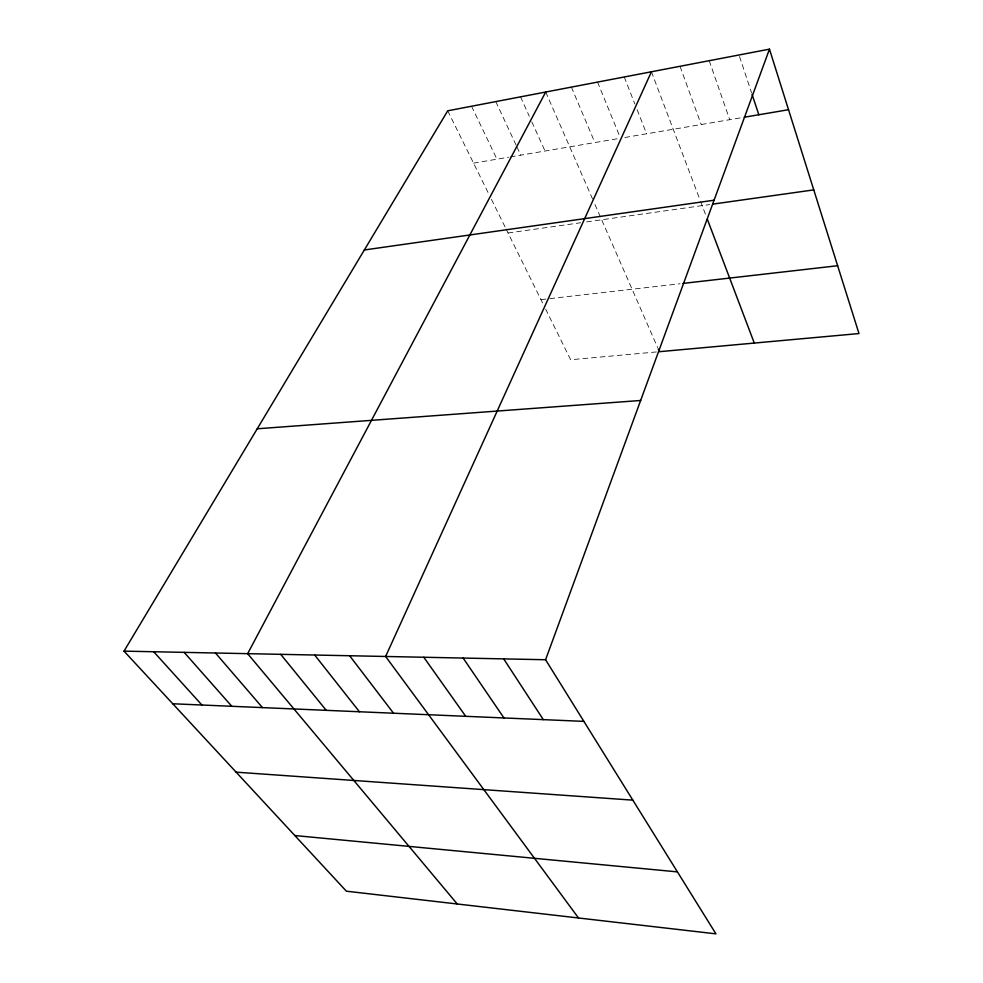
<?xml version="1.0" encoding="UTF-8"?>
<svg xmlns="http://www.w3.org/2000/svg" width="983" height="983" viewBox="0 0 983 983"><rect width="100%" height="100%" fill="white"/><g stroke="black" fill="none" stroke-linecap="round" stroke-linejoin="round"><path stroke-width="0.74" stroke-dasharray="4.92 3.69" d="M473.56 163.153L508.862 157.157M510.349 156.911L617.484 138.726M624.856 137.485L742.816 117.468M508.051 232.983L580.646 222.748M586.654 221.9L709.701 204.562M540.969 299.643L548.367 298.795M549.853 298.623L680.027 283.755M656.411 351.951L570.644 359.741L545.688 309.215M447.72 110.809L488.735 193.872M491.439 199.352L505.409 227.651M506.073 228.99L542.985 303.747M471.545 106.25L496.956 159.185M495.801 101.593L516.284 145.533M516.923 146.897L520.769 155.142M520.523 96.862L529.309 116.301M531.828 121.855L545.012 151.026M545.712 92.033L592.516 198.898M594.961 204.464L657.664 347.613M571.381 87.118L594.875 142.572M597.541 82.093L619.929 136.821M624.23 76.981L634.858 103.965M637.107 109.641L646.617 133.786M651.434 71.771L700.093 200.114M700.609 201.49L706.359 216.653M680.027 66.291L701.198 124.534M709.222 60.7L729.718 119.693M739.511 56.436L751.59 92.881"/><path stroke-width="1.47" d="M545.577 659.74L769.468 49.15L447.72 110.809L124.018 651.139L346.385 891.188L715.931 933.85L545.577 659.74L124.018 651.139M651.434 71.771L385.619 656.484L578.508 917.987M545.712 92.033L247.655 653.67L457.255 903.991M744.278 117.223L788.526 109.715M364.349 249.977L714.076 200.213M712.712 204.132L813.764 189.891M682.915 283.423L837.639 265.729M257.227 428.785L640.646 400.474M172.762 703.767L583.877 721.375M236.117 772.159L632.831 800.15M294.839 835.55L677.41 871.884M153.704 651.754L201.908 705.02M184.177 652.368L231.804 706.298M215.486 653.007L262.473 707.613M280.708 654.334L326.258 710.34M314.695 655.034L359.446 711.766M349.653 655.747L393.544 713.228M423.796 657.258L465.721 716.312M463.14 658.057L503.947 717.946M503.714 658.893L543.316 719.63M658.254 348.965L659.446 351.681L858.982 333.556L769.468 49.15M707.404 219.406L754.28 343.067M752.069 94.343L758.827 114.753"/></g></svg>
